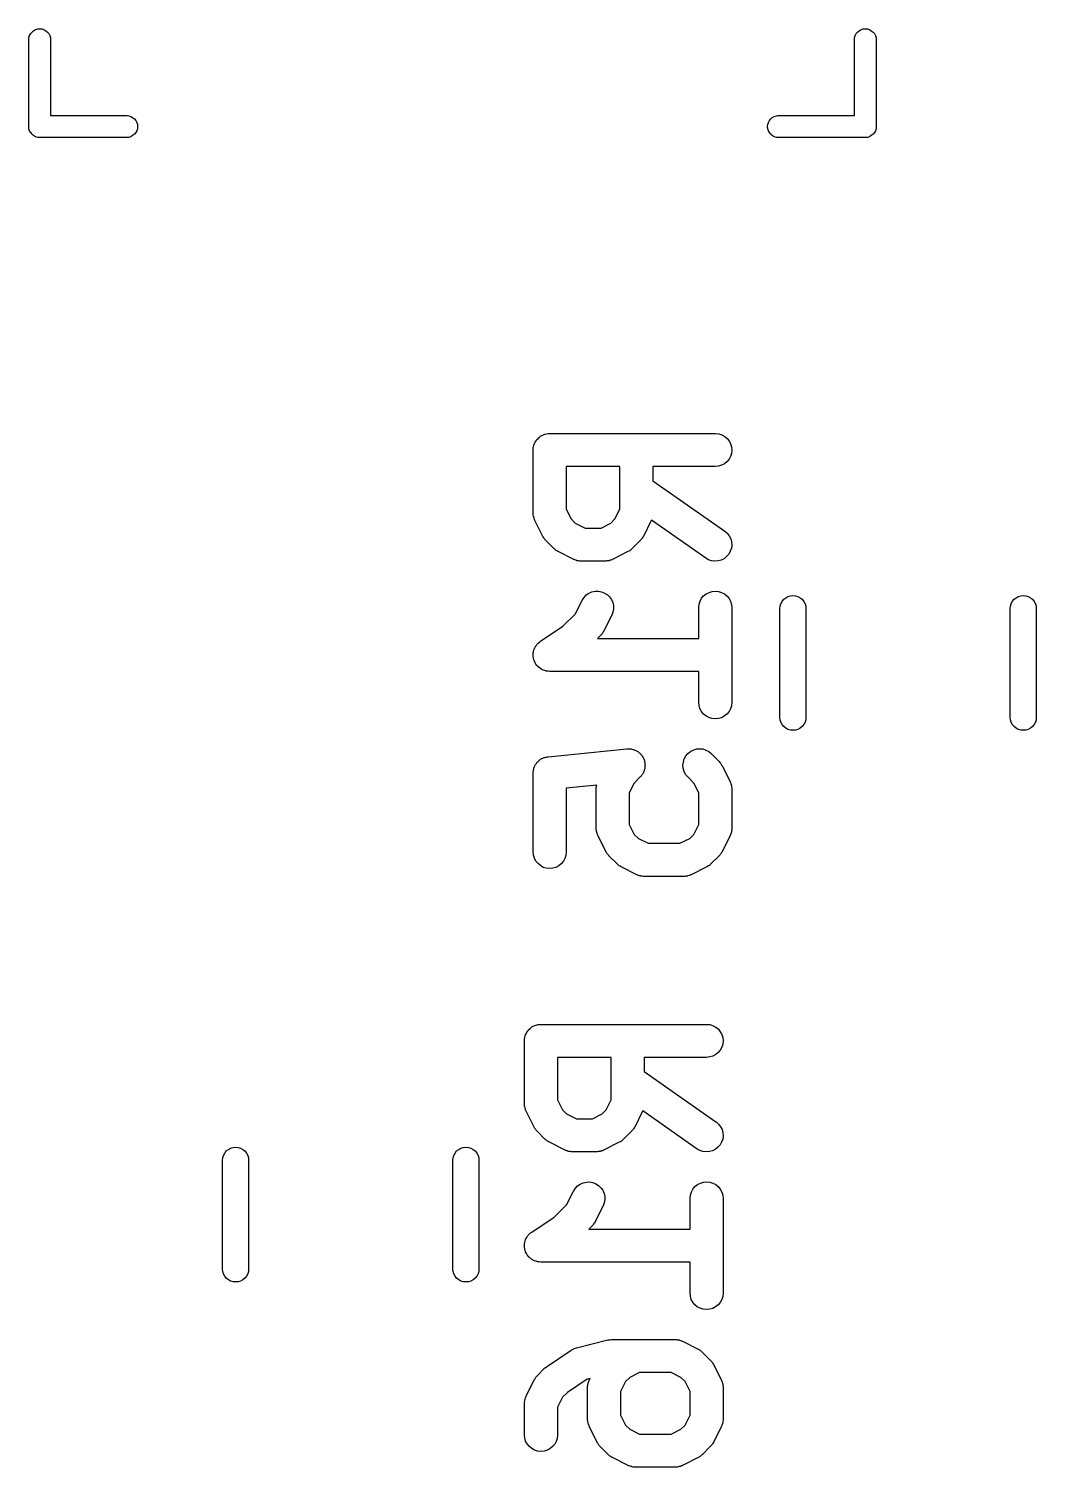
# Model space of a CAD drawing. Extents: x 99.2 to 141.2, y -118.7 to -76.
# Drawn here: x 136.6 to 141.24, y -112.5 to -105.88 of the extents above; entities that cross this region are included whole.
import ezdxf

# ---------------------------------------------------------------- set-up
doc = ezdxf.new("R2010")
doc.units = 0
doc.layers.add('BLACK', color=7, linetype='CONTINUOUS')

msp = doc.modelspace()

# ---------------------------------------------------------------- linework, layer by layer
at = {"layer": 'BLACK', "linetype": 'CONTINUOUS'}
for p, q in [((136.604, -105.906), (136.609, -105.897)), ((136.609, -105.897), (136.615, -105.89)), ((136.615, -105.89), (136.622, -105.884)), ((136.622, -105.884), (136.631, -105.879)), ((136.631, -105.879), (136.641, -105.876)), ((136.641, -105.876), (136.65, -105.875)), ((136.65, -105.875), (136.66, -105.876)), ((136.66, -105.876), (136.67, -105.879)), ((136.67, -105.879), (136.678, -105.884)), ((136.678, -105.884), (136.686, -105.89)), ((136.686, -105.89), (136.692, -105.897)), ((136.692, -105.897), (136.697, -105.906)), ((140.404, -105.906), (140.409, -105.897)), ((140.409, -105.897), (140.415, -105.89)), ((140.415, -105.89), (140.422, -105.884)), ((140.422, -105.884), (140.431, -105.879)), ((140.431, -105.879), (140.441, -105.876)), ((140.441, -105.876), (140.45, -105.875)), ((140.45, -105.875), (140.46, -105.876)), ((140.46, -105.876), (140.47, -105.879)), ((140.47, -105.879), (140.478, -105.884)), ((140.478, -105.884), (140.486, -105.89)), ((140.486, -105.89), (140.492, -105.897)), ((140.492, -105.897), (140.497, -105.906)), ((136.6, -105.923), (136.601, -105.916)), ((136.6, -106.323), (136.6, -105.923)), ((136.601, -105.916), (136.604, -105.906)), ((136.697, -105.906), (136.7, -105.916)), ((136.7, -105.916), (136.7, -105.923)), ((136.7, -105.923), (136.7, -106.275)), ((140.4, -105.923), (140.401, -105.916)), ((140.4, -106.275), (140.4, -105.923)), ((140.401, -105.916), (140.404, -105.906)), ((140.497, -105.906), (140.5, -105.916)), ((140.5, -105.916), (140.5, -105.923)), ((140.5, -105.923), (140.5, -106.323)), ((136.7, -106.275), (137.053, -106.275)), ((137.053, -106.275), (137.06, -106.276)), ((137.06, -106.276), (137.07, -106.279)), ((137.07, -106.279), (137.078, -106.284)), ((137.078, -106.284), (137.086, -106.29)), ((137.086, -106.29), (137.092, -106.297)), ((137.092, -106.297), (137.097, -106.306)), ((140.004, -106.306), (140.009, -106.297)), ((140.009, -106.297), (140.015, -106.29)), ((140.015, -106.29), (140.022, -106.284)), ((140.022, -106.284), (140.031, -106.279)), ((140.031, -106.279), (140.041, -106.276)), ((140.041, -106.276), (140.048, -106.275)), ((140.048, -106.275), (140.4, -106.275)), ((136.6, -106.325), (136.6, -106.323)), ((136.601, -106.335), (136.6, -106.325)), ((136.604, -106.345), (136.601, -106.335)), ((136.609, -106.353), (136.604, -106.345)), ((136.615, -106.361), (136.609, -106.353)), ((136.622, -106.367), (136.615, -106.361)), ((137.086, -106.361), (137.078, -106.367)), ((137.092, -106.353), (137.086, -106.361)), ((137.097, -106.345), (137.092, -106.353)), ((137.097, -106.306), (137.1, -106.316)), ((137.1, -106.335), (137.097, -106.345)), ((137.1, -106.316), (137.101, -106.325)), ((137.101, -106.325), (137.1, -106.335)), ((140, -106.325), (140.001, -106.316)), ((140.001, -106.335), (140, -106.325)), ((140.001, -106.316), (140.004, -106.306)), ((140.004, -106.345), (140.001, -106.335)), ((140.009, -106.353), (140.004, -106.345)), ((140.015, -106.361), (140.009, -106.353)), ((140.022, -106.367), (140.015, -106.361)), ((140.486, -106.361), (140.478, -106.367)), ((140.492, -106.353), (140.486, -106.361)), ((140.497, -106.345), (140.492, -106.353)), ((140.5, -106.335), (140.497, -106.345)), ((140.5, -106.323), (140.501, -106.325)), ((140.501, -106.325), (140.5, -106.335)), ((136.631, -106.372), (136.622, -106.367)), ((136.641, -106.375), (136.631, -106.372)), ((136.648, -106.375), (136.641, -106.375)), ((136.65, -106.376), (136.648, -106.375)), ((136.653, -106.375), (136.65, -106.376)), ((137.053, -106.375), (136.653, -106.375)), ((137.06, -106.375), (137.053, -106.375)), ((137.07, -106.372), (137.06, -106.375)), ((137.078, -106.367), (137.07, -106.372)), ((140.031, -106.372), (140.022, -106.367)), ((140.041, -106.375), (140.031, -106.372)), ((140.048, -106.375), (140.041, -106.375)), ((140.448, -106.375), (140.048, -106.375)), ((140.45, -106.376), (140.448, -106.375)), ((140.453, -106.375), (140.45, -106.376)), ((140.46, -106.375), (140.453, -106.375)), ((140.47, -106.372), (140.46, -106.375)), ((140.478, -106.367), (140.47, -106.372)), ((138.944, -107.76), (138.95, -107.756)), ((138.95, -107.756), (138.956, -107.751)), ((138.956, -107.751), (138.962, -107.748)), ((138.956, -107.751), (138.956, -107.751)), ((138.956, -107.751), (138.956, -107.751)), ((138.962, -107.748), (138.969, -107.744)), ((138.969, -107.744), (138.976, -107.742)), ((138.969, -107.744), (138.969, -107.744)), ((138.969, -107.744), (138.969, -107.744)), ((138.976, -107.742), (138.983, -107.74)), ((138.983, -107.74), (138.991, -107.739)), ((138.983, -107.74), (138.983, -107.74)), ((138.983, -107.74), (138.983, -107.74)), ((138.991, -107.739), (138.998, -107.739)), ((138.998, -107.739), (139.76, -107.739)), ((139.76, -107.739), (139.761, -107.739)), ((139.761, -107.739), (139.776, -107.74)), ((139.776, -107.74), (139.79, -107.745)), ((139.79, -107.745), (139.803, -107.752)), ((139.803, -107.752), (139.814, -107.761)), ((138.922, -107.806), (138.923, -107.799)), ((138.922, -107.814), (138.922, -107.806)), ((138.922, -107.815), (138.922, -107.814)), ((138.922, -107.814), (138.922, -107.814)), ((138.922, -107.814), (138.922, -107.814)), ((138.922, -107.814), (138.922, -107.814)), ((138.922, -108.105), (138.922, -107.815)), ((138.923, -107.799), (138.925, -107.792)), ((138.923, -107.799), (138.923, -107.799)), ((138.923, -107.799), (138.923, -107.799)), ((138.925, -107.792), (138.927, -107.785)), ((138.927, -107.785), (138.928, -107.785)), ((138.928, -107.785), (138.931, -107.778)), ((138.928, -107.785), (138.928, -107.785)), ((138.931, -107.778), (138.935, -107.772)), ((138.935, -107.772), (138.939, -107.766)), ((138.935, -107.772), (138.935, -107.772)), ((138.935, -107.772), (138.935, -107.772)), ((138.939, -107.766), (138.944, -107.761)), ((138.944, -107.761), (138.944, -107.76)), ((138.944, -107.76), (138.944, -107.76)), ((139.814, -107.761), (139.823, -107.773)), ((139.823, -107.773), (139.83, -107.786)), ((139.83, -107.786), (139.835, -107.8)), ((139.836, -107.815), (139.834, -107.83)), ((139.835, -107.8), (139.836, -107.815)), ((139.789, -107.885), (139.775, -107.889)), ((139.802, -107.878), (139.789, -107.885)), ((139.813, -107.869), (139.802, -107.878)), ((139.823, -107.857), (139.813, -107.869)), ((139.83, -107.844), (139.823, -107.857)), ((139.834, -107.83), (139.83, -107.844)), ((139.074, -107.891), (139.074, -108.087)), ((139.321, -107.891), (139.074, -107.891)), ((139.321, -108.087), (139.321, -107.891)), ((139.76, -107.891), (139.473, -107.891)), ((139.473, -107.891), (139.473, -107.956)), ((139.775, -107.889), (139.76, -107.891)), ((139.473, -107.956), (139.803, -108.188)), ((139.074, -108.087), (139.097, -108.132)), ((139.298, -108.132), (139.321, -108.087)), ((138.922, -108.107), (138.922, -108.105)), ((138.922, -108.109), (138.922, -108.107)), ((138.922, -108.115), (138.922, -108.109)), ((138.923, -108.12), (138.922, -108.115)), ((138.924, -108.122), (138.923, -108.12)), ((138.924, -108.124), (138.924, -108.122)), ((138.926, -108.129), (138.924, -108.124)), ((138.927, -108.134), (138.926, -108.129)), ((138.928, -108.136), (138.927, -108.134)), ((138.929, -108.138), (138.928, -108.136)), ((138.93, -108.139), (138.929, -108.138)), ((138.966, -108.212), (138.93, -108.139)), ((139.097, -108.132), (139.115, -108.151)), ((139.115, -108.151), (139.161, -108.174)), ((139.234, -108.174), (139.279, -108.151)), ((139.279, -108.151), (139.298, -108.132)), ((139.465, -108.139), (139.429, -108.212)), ((139.466, -108.137), (139.465, -108.139)), ((139.716, -108.313), (139.466, -108.137)), ((138.968, -108.215), (138.966, -108.212)), ((138.97, -108.219), (138.968, -108.215)), ((138.972, -108.222), (138.97, -108.219)), ((139.161, -108.174), (139.234, -108.174)), ((139.426, -108.216), (139.424, -108.22)), ((139.428, -108.213), (139.426, -108.216)), ((139.429, -108.212), (139.428, -108.213)), ((139.803, -108.188), (139.804, -108.188)), ((139.804, -108.188), (139.815, -108.198)), ((139.815, -108.198), (139.824, -108.21)), ((139.824, -108.21), (139.831, -108.223)), ((138.974, -108.224), (138.972, -108.222)), ((138.977, -108.227), (138.974, -108.224)), ((138.979, -108.231), (138.977, -108.227)), ((138.98, -108.231), (138.979, -108.231)), ((139.016, -108.268), (138.98, -108.231)), ((139.02, -108.27), (139.016, -108.268)), ((139.023, -108.273), (139.02, -108.27)), ((139.025, -108.275), (139.023, -108.273)), ((139.028, -108.277), (139.025, -108.275)), ((139.032, -108.279), (139.028, -108.277)), ((139.035, -108.282), (139.032, -108.279)), ((139.036, -108.282), (139.035, -108.282)), ((139.109, -108.318), (139.036, -108.282)), ((139.358, -108.282), (139.286, -108.318)), ((139.362, -108.28), (139.358, -108.282)), ((139.366, -108.278), (139.362, -108.28)), ((139.368, -108.276), (139.366, -108.278)), ((139.371, -108.274), (139.368, -108.276)), ((139.374, -108.271), (139.371, -108.274)), ((139.377, -108.268), (139.374, -108.271)), ((139.378, -108.268), (139.377, -108.268)), ((139.414, -108.231), (139.378, -108.268)), ((139.417, -108.228), (139.414, -108.231)), ((139.42, -108.225), (139.417, -108.228)), ((139.422, -108.222), (139.42, -108.225)), ((139.424, -108.22), (139.422, -108.222)), ((139.829, -108.281), (139.822, -108.294)), ((139.834, -108.267), (139.829, -108.281)), ((139.831, -108.223), (139.835, -108.238)), ((139.836, -108.253), (139.834, -108.267)), ((139.835, -108.238), (139.836, -108.253)), ((139.111, -108.319), (139.109, -108.318)), ((139.113, -108.32), (139.111, -108.319)), ((139.118, -108.322), (139.113, -108.32)), ((139.123, -108.324), (139.118, -108.322)), ((139.125, -108.324), (139.123, -108.324)), ((139.127, -108.325), (139.125, -108.324)), ((139.132, -108.325), (139.127, -108.325)), ((139.137, -108.326), (139.132, -108.325)), ((139.14, -108.326), (139.137, -108.326)), ((139.142, -108.326), (139.14, -108.326)), ((139.143, -108.326), (139.142, -108.326)), ((139.252, -108.326), (139.143, -108.326)), ((139.254, -108.326), (139.252, -108.326)), ((139.256, -108.326), (139.254, -108.326)), ((139.261, -108.325), (139.256, -108.326)), ((139.267, -108.325), (139.261, -108.325)), ((139.269, -108.324), (139.267, -108.325)), ((139.271, -108.324), (139.269, -108.324)), ((139.276, -108.322), (139.271, -108.324)), ((139.281, -108.321), (139.276, -108.322)), ((139.283, -108.32), (139.281, -108.321)), ((139.285, -108.319), (139.283, -108.32)), ((139.286, -108.318), (139.285, -108.319)), ((139.729, -108.32), (139.716, -108.313)), ((139.743, -108.325), (139.729, -108.32)), ((139.758, -108.326), (139.743, -108.325)), ((139.773, -108.325), (139.758, -108.326)), ((139.787, -108.321), (139.773, -108.325)), ((139.8, -108.315), (139.787, -108.321)), ((139.812, -108.305), (139.8, -108.315)), ((139.822, -108.294), (139.812, -108.305)), ((139.156, -108.493), (139.166, -108.482)), ((139.166, -108.482), (139.178, -108.474)), ((139.178, -108.474), (139.192, -108.468)), ((139.192, -108.468), (139.207, -108.465)), ((139.207, -108.465), (139.221, -108.464)), ((139.221, -108.464), (139.236, -108.467)), ((139.236, -108.467), (139.25, -108.473)), ((139.25, -108.473), (139.263, -108.481)), ((139.263, -108.481), (139.273, -108.491)), ((139.706, -108.486), (139.718, -108.477)), ((139.718, -108.477), (139.731, -108.47)), ((139.731, -108.47), (139.745, -108.466)), ((139.745, -108.466), (139.76, -108.464)), ((139.76, -108.464), (139.775, -108.466)), ((139.775, -108.466), (139.789, -108.47)), ((139.789, -108.47), (139.802, -108.477)), ((139.802, -108.477), (139.814, -108.487)), ((139.117, -108.568), (139.147, -108.506)), ((139.147, -108.506), (139.148, -108.505)), ((139.148, -108.505), (139.156, -108.493)), ((139.273, -108.491), (139.282, -108.503)), ((139.282, -108.503), (139.288, -108.517)), ((139.288, -108.517), (139.291, -108.531)), ((139.291, -108.546), (139.289, -108.561)), ((139.291, -108.531), (139.291, -108.546)), ((139.684, -108.539), (139.685, -108.525)), ((139.684, -108.54), (139.684, -108.539)), ((139.684, -108.682), (139.684, -108.54)), ((139.685, -108.525), (139.69, -108.51)), ((139.69, -108.51), (139.697, -108.497)), ((139.697, -108.497), (139.706, -108.486)), ((139.814, -108.487), (139.823, -108.498)), ((139.823, -108.498), (139.83, -108.511)), ((139.83, -108.511), (139.834, -108.526)), ((139.834, -108.526), (139.836, -108.54)), ((139.836, -108.54), (139.836, -108.976)), ((140.057, -108.542), (140.058, -108.533)), ((140.057, -109.048), (140.057, -108.542)), ((140.058, -108.533), (140.062, -108.522)), ((140.062, -108.522), (140.067, -108.512)), ((140.067, -108.512), (140.075, -108.502)), ((140.075, -108.502), (140.084, -108.495)), ((140.084, -108.495), (140.094, -108.489)), ((140.094, -108.489), (140.106, -108.486)), ((140.106, -108.486), (140.117, -108.485)), ((140.117, -108.485), (140.129, -108.486)), ((140.129, -108.486), (140.14, -108.489)), ((140.14, -108.489), (140.151, -108.495)), ((140.151, -108.495), (140.16, -108.502)), ((140.16, -108.502), (140.168, -108.512)), ((140.168, -108.512), (140.173, -108.522)), ((140.173, -108.522), (140.177, -108.533)), ((140.177, -108.533), (140.177, -108.542)), ((140.177, -108.542), (140.177, -109.048)), ((141.117, -108.542), (141.118, -108.533)), ((141.117, -109.048), (141.117, -108.542)), ((141.118, -108.533), (141.122, -108.522)), ((141.122, -108.522), (141.127, -108.512)), ((141.127, -108.512), (141.135, -108.502)), ((141.135, -108.502), (141.144, -108.495)), ((141.144, -108.495), (141.154, -108.489)), ((141.154, -108.489), (141.166, -108.486)), ((141.166, -108.486), (141.177, -108.485)), ((141.177, -108.485), (141.189, -108.486)), ((141.189, -108.486), (141.2, -108.489)), ((141.2, -108.489), (141.211, -108.495)), ((141.211, -108.495), (141.22, -108.502)), ((141.22, -108.502), (141.228, -108.512)), ((141.228, -108.512), (141.233, -108.522)), ((141.233, -108.522), (141.237, -108.533)), ((141.237, -108.533), (141.237, -108.542)), ((141.237, -108.542), (141.237, -109.048)), ((139.058, -108.626), (139.117, -108.568)), ((139.284, -108.575), (139.247, -108.647)), ((139.289, -108.561), (139.284, -108.575)), ((138.955, -108.695), (139.058, -108.626)), ((139.233, -108.667), (139.218, -108.682)), ((139.218, -108.682), (139.684, -108.682)), ((139.236, -108.664), (139.233, -108.667)), ((139.239, -108.661), (139.236, -108.664)), ((139.24, -108.658), (139.239, -108.661)), ((139.242, -108.655), (139.24, -108.658)), ((139.244, -108.652), (139.242, -108.655)), ((139.247, -108.648), (139.244, -108.652)), ((139.247, -108.647), (139.247, -108.648)), ((138.922, -108.749), (138.923, -108.743)), ((138.922, -108.758), (138.922, -108.749)), ((138.923, -108.743), (138.925, -108.735)), ((138.923, -108.743), (138.923, -108.743)), ((138.923, -108.743), (138.923, -108.743)), ((138.925, -108.735), (138.927, -108.729)), ((138.927, -108.729), (138.931, -108.722)), ((138.927, -108.729), (138.927, -108.729)), ((138.927, -108.729), (138.927, -108.729)), ((138.931, -108.722), (138.934, -108.716)), ((138.934, -108.716), (138.935, -108.716)), ((138.935, -108.716), (138.939, -108.71)), ((138.935, -108.716), (138.935, -108.716)), ((138.939, -108.71), (138.944, -108.704)), ((138.944, -108.704), (138.95, -108.699)), ((138.944, -108.704), (138.944, -108.704)), ((138.944, -108.704), (138.944, -108.704)), ((138.95, -108.699), (138.955, -108.695)), ((138.922, -108.765), (138.922, -108.758)), ((138.922, -108.758), (138.922, -108.758)), ((138.922, -108.758), (138.922, -108.758)), ((138.923, -108.772), (138.922, -108.765)), ((138.923, -108.773), (138.923, -108.772)), ((138.923, -108.772), (138.923, -108.772)), ((138.925, -108.78), (138.923, -108.773)), ((138.927, -108.787), (138.925, -108.78)), ((138.931, -108.794), (138.927, -108.787)), ((138.927, -108.787), (138.927, -108.787)), ((138.927, -108.787), (138.927, -108.787)), ((138.934, -108.8), (138.931, -108.794)), ((138.939, -108.806), (138.934, -108.8)), ((138.934, -108.8), (138.934, -108.8)), ((138.934, -108.8), (138.934, -108.8)), ((138.943, -108.811), (138.939, -108.806)), ((138.943, -108.812), (138.943, -108.811)), ((138.943, -108.811), (138.943, -108.811)), ((138.949, -108.816), (138.943, -108.812)), ((138.955, -108.821), (138.949, -108.816)), ((138.961, -108.825), (138.955, -108.821)), ((138.955, -108.821), (138.955, -108.821)), ((138.955, -108.821), (138.955, -108.821)), ((138.968, -108.828), (138.961, -108.825)), ((138.975, -108.83), (138.968, -108.828)), ((138.968, -108.828), (138.968, -108.828)), ((138.968, -108.828), (138.968, -108.828)), ((138.982, -108.833), (138.975, -108.83)), ((138.989, -108.833), (138.982, -108.833)), ((138.982, -108.833), (138.982, -108.833)), ((138.982, -108.833), (138.982, -108.833)), ((138.997, -108.834), (138.989, -108.833)), ((138.998, -108.834), (138.997, -108.834)), ((138.997, -108.834), (138.997, -108.834)), ((138.997, -108.834), (138.997, -108.834)), ((139.684, -108.834), (138.998, -108.834)), ((139.684, -108.976), (139.684, -108.834)), ((139.685, -108.991), (139.684, -108.976)), ((139.689, -109.005), (139.685, -108.991)), ((139.696, -109.018), (139.689, -109.005)), ((139.83, -109.006), (139.823, -109.019)), ((139.834, -108.992), (139.83, -109.006)), ((139.836, -108.977), (139.834, -108.992)), ((139.836, -108.976), (139.836, -108.977)), ((139.706, -109.03), (139.696, -109.018)), ((139.717, -109.039), (139.706, -109.03)), ((139.73, -109.046), (139.717, -109.039)), ((139.744, -109.051), (139.73, -109.046)), ((139.759, -109.052), (139.744, -109.051)), ((139.774, -109.051), (139.759, -109.052)), ((139.788, -109.047), (139.774, -109.051)), ((139.801, -109.04), (139.788, -109.047)), ((139.813, -109.03), (139.801, -109.04)), ((139.823, -109.019), (139.813, -109.03)), ((140.058, -109.057), (140.057, -109.048)), ((140.062, -109.068), (140.058, -109.057)), ((140.067, -109.078), (140.062, -109.068)), ((140.075, -109.088), (140.067, -109.078)), ((140.168, -109.078), (140.16, -109.088)), ((140.173, -109.068), (140.168, -109.078)), ((140.177, -109.057), (140.173, -109.068)), ((140.177, -109.048), (140.177, -109.057)), ((141.118, -109.057), (141.117, -109.048)), ((141.122, -109.068), (141.118, -109.057)), ((141.127, -109.078), (141.122, -109.068)), ((141.135, -109.088), (141.127, -109.078)), ((141.228, -109.078), (141.22, -109.088)), ((141.233, -109.068), (141.228, -109.078)), ((141.237, -109.057), (141.233, -109.068)), ((141.237, -109.048), (141.237, -109.057)), ((140.084, -109.095), (140.075, -109.088)), ((140.094, -109.101), (140.084, -109.095)), ((140.106, -109.104), (140.094, -109.101)), ((140.117, -109.105), (140.106, -109.104)), ((140.129, -109.104), (140.117, -109.105)), ((140.14, -109.101), (140.129, -109.104)), ((140.151, -109.095), (140.14, -109.101)), ((140.16, -109.088), (140.151, -109.095)), ((141.144, -109.095), (141.135, -109.088)), ((141.154, -109.101), (141.144, -109.095)), ((141.166, -109.104), (141.154, -109.101)), ((141.177, -109.105), (141.166, -109.104)), ((141.189, -109.104), (141.177, -109.105)), ((141.2, -109.101), (141.189, -109.104)), ((141.211, -109.095), (141.2, -109.101)), ((141.22, -109.088), (141.211, -109.095)), ((138.99, -109.227), (139.353, -109.19)), ((139.353, -109.19), (139.354, -109.19)), ((139.354, -109.19), (139.358, -109.19)), ((139.358, -109.19), (139.361, -109.19)), ((139.361, -109.19), (139.365, -109.19)), ((139.365, -109.19), (139.369, -109.19)), ((139.369, -109.19), (139.373, -109.191)), ((139.373, -109.191), (139.376, -109.192)), ((139.376, -109.192), (139.38, -109.193)), ((139.38, -109.193), (139.383, -109.193)), ((139.383, -109.193), (139.387, -109.195)), ((139.387, -109.195), (139.39, -109.196)), ((139.39, -109.196), (139.394, -109.198)), ((139.394, -109.198), (139.397, -109.199)), ((139.397, -109.199), (139.4, -109.201)), ((139.4, -109.201), (139.403, -109.203)), ((139.403, -109.203), (139.406, -109.206)), ((139.406, -109.206), (139.409, -109.208)), ((139.409, -109.208), (139.412, -109.21)), ((139.412, -109.21), (139.415, -109.213)), ((139.415, -109.213), (139.417, -109.216)), ((139.624, -109.223), (139.634, -109.212)), ((139.634, -109.212), (139.645, -109.203)), ((139.645, -109.203), (139.658, -109.196)), ((139.658, -109.196), (139.673, -109.191)), ((139.673, -109.191), (139.687, -109.19)), ((139.687, -109.19), (139.702, -109.191)), ((139.702, -109.191), (139.716, -109.196)), ((139.716, -109.196), (139.73, -109.203)), ((139.73, -109.203), (139.741, -109.212)), ((139.741, -109.212), (139.777, -109.249)), ((138.925, -109.28), (138.926, -109.276)), ((138.926, -109.276), (138.928, -109.272)), ((138.928, -109.272), (138.929, -109.269)), ((138.929, -109.269), (138.931, -109.266)), ((138.931, -109.266), (138.933, -109.263)), ((138.933, -109.263), (138.935, -109.259)), ((138.935, -109.259), (138.937, -109.257)), ((138.937, -109.257), (138.939, -109.254)), ((138.939, -109.254), (138.942, -109.251)), ((138.942, -109.251), (138.944, -109.248)), ((138.944, -109.248), (138.947, -109.246)), ((138.947, -109.246), (138.949, -109.243)), ((138.949, -109.243), (138.953, -109.241)), ((138.953, -109.241), (138.956, -109.239)), ((138.956, -109.239), (138.959, -109.237)), ((138.959, -109.237), (138.962, -109.235)), ((138.962, -109.235), (138.966, -109.234)), ((138.966, -109.234), (138.969, -109.232)), ((138.969, -109.232), (138.972, -109.231)), ((138.972, -109.231), (138.976, -109.23)), ((138.976, -109.23), (138.98, -109.229)), ((138.98, -109.229), (138.983, -109.228)), ((138.983, -109.228), (138.987, -109.227)), ((138.987, -109.227), (138.99, -109.227)), ((139.417, -109.216), (139.42, -109.218)), ((139.42, -109.218), (139.422, -109.221)), ((139.422, -109.221), (139.424, -109.224)), ((139.424, -109.224), (139.426, -109.228)), ((139.426, -109.228), (139.428, -109.231)), ((139.428, -109.231), (139.429, -109.234)), ((139.429, -109.234), (139.431, -109.237)), ((139.431, -109.237), (139.432, -109.241)), ((139.432, -109.241), (139.434, -109.244)), ((139.434, -109.244), (139.434, -109.248)), ((139.434, -109.248), (139.435, -109.252)), ((139.435, -109.252), (139.436, -109.255)), ((139.436, -109.278), (139.435, -109.281)), ((139.436, -109.255), (139.436, -109.259)), ((139.436, -109.259), (139.436, -109.263)), ((139.436, -109.263), (139.437, -109.266)), ((139.437, -109.266), (139.436, -109.27)), ((139.436, -109.27), (139.436, -109.274)), ((139.436, -109.274), (139.436, -109.278)), ((139.611, -109.265), (139.613, -109.251)), ((139.612, -109.28), (139.611, -109.265)), ((139.613, -109.251), (139.617, -109.236)), ((139.617, -109.236), (139.624, -109.223)), ((139.777, -109.249), (139.778, -109.249)), ((139.778, -109.249), (139.781, -109.253)), ((139.781, -109.253), (139.784, -109.256)), ((139.784, -109.256), (139.785, -109.258)), ((139.785, -109.258), (139.787, -109.261)), ((139.787, -109.261), (139.789, -109.265)), ((139.789, -109.265), (139.792, -109.268)), ((139.792, -109.268), (139.828, -109.341)), ((138.922, -109.295), (138.923, -109.291)), ((138.922, -109.298), (138.922, -109.295)), ((138.922, -109.301), (138.922, -109.298)), ((138.922, -109.302), (138.922, -109.301)), ((138.922, -109.665), (138.922, -109.302)), ((138.923, -109.287), (138.924, -109.283)), ((138.923, -109.291), (138.923, -109.287)), ((138.924, -109.283), (138.925, -109.28)), ((139.414, -109.32), (139.387, -109.348)), ((139.417, -109.317), (139.414, -109.32)), ((139.419, -109.315), (139.417, -109.317)), ((139.421, -109.311), (139.419, -109.315)), ((139.424, -109.309), (139.421, -109.311)), ((139.426, -109.305), (139.424, -109.309)), ((139.428, -109.302), (139.426, -109.305)), ((139.429, -109.299), (139.428, -109.302)), ((139.431, -109.295), (139.429, -109.299)), ((139.432, -109.292), (139.431, -109.295)), ((139.433, -109.289), (139.432, -109.292)), ((139.434, -109.285), (139.433, -109.289)), ((139.435, -109.281), (139.434, -109.285)), ((139.616, -109.294), (139.612, -109.28)), ((139.623, -109.308), (139.616, -109.294)), ((139.633, -109.319), (139.623, -109.308)), ((139.633, -109.32), (139.633, -109.319)), ((139.661, -109.348), (139.633, -109.32)), ((139.828, -109.341), (139.828, -109.342)), ((139.828, -109.342), (139.829, -109.344)), ((139.829, -109.344), (139.83, -109.346)), ((139.214, -109.357), (139.074, -109.371)), ((139.074, -109.371), (139.074, -109.665)), ((139.212, -109.369), (139.213, -109.364)), ((139.212, -109.372), (139.212, -109.369)), ((139.212, -109.374), (139.212, -109.372)), ((139.212, -109.375), (139.212, -109.374)), ((139.212, -109.556), (139.212, -109.375)), ((139.213, -109.359), (139.214, -109.357)), ((139.213, -109.364), (139.213, -109.359)), ((139.387, -109.348), (139.364, -109.393)), ((139.364, -109.393), (139.364, -109.538)), ((139.684, -109.393), (139.661, -109.348)), ((139.684, -109.538), (139.684, -109.393)), ((139.83, -109.346), (139.832, -109.351)), ((139.832, -109.351), (139.833, -109.356)), ((139.833, -109.356), (139.834, -109.358)), ((139.834, -109.358), (139.834, -109.36)), ((139.834, -109.36), (139.835, -109.365)), ((139.835, -109.365), (139.836, -109.371)), ((139.836, -109.371), (139.836, -109.373)), ((139.836, -109.373), (139.836, -109.375)), ((139.836, -109.375), (139.836, -109.556)), ((139.364, -109.538), (139.387, -109.584)), ((139.661, -109.584), (139.684, -109.538)), ((139.212, -109.559), (139.212, -109.556)), ((139.212, -109.561), (139.212, -109.559)), ((139.213, -109.566), (139.212, -109.561)), ((139.213, -109.571), (139.213, -109.566)), ((139.214, -109.573), (139.213, -109.571)), ((139.214, -109.576), (139.214, -109.573)), ((139.216, -109.58), (139.214, -109.576)), ((139.218, -109.585), (139.216, -109.58)), ((139.219, -109.587), (139.218, -109.585)), ((139.219, -109.59), (139.219, -109.587)), ((139.22, -109.591), (139.219, -109.59)), ((139.256, -109.663), (139.22, -109.591)), ((139.387, -109.584), (139.406, -109.603)), ((139.406, -109.603), (139.451, -109.625)), ((139.597, -109.625), (139.642, -109.603)), ((139.642, -109.603), (139.661, -109.584)), ((139.828, -109.591), (139.792, -109.663)), ((139.829, -109.588), (139.828, -109.591)), ((139.83, -109.586), (139.829, -109.588)), ((139.831, -109.581), (139.83, -109.586)), ((139.833, -109.577), (139.831, -109.581)), ((139.834, -109.574), (139.833, -109.577)), ((139.835, -109.567), (139.834, -109.572)), ((139.834, -109.572), (139.834, -109.574)), ((139.836, -109.562), (139.835, -109.567)), ((139.836, -109.556), (139.836, -109.557)), ((139.836, -109.557), (139.836, -109.56)), ((139.836, -109.56), (139.836, -109.562)), ((138.923, -109.68), (138.922, -109.665)), ((139.074, -109.666), (139.072, -109.681)), ((139.074, -109.665), (139.074, -109.666)), ((139.258, -109.667), (139.256, -109.663)), ((139.26, -109.671), (139.258, -109.667)), ((139.262, -109.673), (139.26, -109.671)), ((139.264, -109.676), (139.262, -109.673)), ((139.267, -109.679), (139.264, -109.676)), ((139.451, -109.625), (139.597, -109.625)), ((139.785, -109.674), (139.783, -109.677)), ((139.787, -109.671), (139.785, -109.674)), ((139.789, -109.668), (139.787, -109.671)), ((139.791, -109.664), (139.789, -109.668)), ((139.792, -109.663), (139.791, -109.664)), ((138.927, -109.694), (138.923, -109.68)), ((138.934, -109.707), (138.927, -109.694)), ((138.944, -109.719), (138.934, -109.707)), ((138.955, -109.728), (138.944, -109.719)), ((138.968, -109.736), (138.955, -109.728)), ((138.982, -109.74), (138.968, -109.736)), ((138.997, -109.741), (138.982, -109.74)), ((139.012, -109.74), (138.997, -109.741)), ((139.026, -109.736), (139.012, -109.74)), ((139.039, -109.729), (139.026, -109.736)), ((139.051, -109.72), (139.039, -109.729)), ((139.061, -109.708), (139.051, -109.72)), ((139.068, -109.695), (139.061, -109.708)), ((139.072, -109.681), (139.068, -109.695)), ((139.27, -109.682), (139.267, -109.679)), ((139.27, -109.683), (139.27, -109.682)), ((139.307, -109.719), (139.27, -109.683)), ((139.31, -109.722), (139.307, -109.719)), ((139.313, -109.725), (139.31, -109.722)), ((139.316, -109.727), (139.313, -109.725)), ((139.318, -109.729), (139.316, -109.727)), ((139.322, -109.731), (139.318, -109.729)), ((139.326, -109.733), (139.322, -109.731)), ((139.399, -109.77), (139.326, -109.733)), ((139.326, -109.733), (139.326, -109.733)), ((139.721, -109.733), (139.649, -109.77)), ((139.725, -109.731), (139.721, -109.733)), ((139.729, -109.729), (139.725, -109.731)), ((139.731, -109.727), (139.729, -109.729)), ((139.734, -109.726), (139.731, -109.727)), ((139.737, -109.723), (139.734, -109.726)), ((139.74, -109.72), (139.737, -109.723)), ((139.741, -109.719), (139.74, -109.72)), ((139.777, -109.683), (139.741, -109.719)), ((139.78, -109.68), (139.777, -109.683)), ((139.783, -109.677), (139.78, -109.68)), ((139.401, -109.771), (139.399, -109.77)), ((139.403, -109.772), (139.401, -109.771)), ((139.408, -109.773), (139.403, -109.772)), ((139.413, -109.775), (139.408, -109.773)), ((139.415, -109.775), (139.413, -109.775)), ((139.417, -109.776), (139.415, -109.775)), ((139.422, -109.777), (139.417, -109.776)), ((139.428, -109.778), (139.422, -109.777)), ((139.43, -109.778), (139.428, -109.778)), ((139.432, -109.778), (139.43, -109.778)), ((139.433, -109.778), (139.432, -109.778)), ((139.615, -109.778), (139.433, -109.778)), ((139.617, -109.778), (139.615, -109.778)), ((139.619, -109.778), (139.617, -109.778)), ((139.624, -109.777), (139.619, -109.778)), ((139.629, -109.776), (139.624, -109.777)), ((139.632, -109.776), (139.629, -109.776)), ((139.634, -109.775), (139.632, -109.776)), ((139.639, -109.774), (139.634, -109.775)), ((139.644, -109.772), (139.639, -109.774)), ((139.646, -109.771), (139.644, -109.772)), ((139.648, -109.77), (139.646, -109.771)), ((139.649, -109.77), (139.648, -109.77)), ((138.91, -110.476), (138.916, -110.471)), ((138.916, -110.471), (138.922, -110.468)), ((138.916, -110.471), (138.916, -110.471)), ((138.916, -110.471), (138.916, -110.471)), ((138.922, -110.468), (138.929, -110.464)), ((138.929, -110.464), (138.936, -110.462)), ((138.929, -110.464), (138.929, -110.464)), ((138.929, -110.464), (138.929, -110.464)), ((138.936, -110.462), (138.943, -110.46)), ((138.943, -110.46), (138.951, -110.459)), ((138.943, -110.46), (138.943, -110.46)), ((138.943, -110.46), (138.943, -110.46)), ((138.951, -110.459), (138.958, -110.459)), ((138.958, -110.459), (139.72, -110.459)), ((139.72, -110.459), (139.721, -110.459)), ((139.721, -110.459), (139.736, -110.46)), ((139.736, -110.46), (139.75, -110.465)), ((139.75, -110.465), (139.763, -110.472)), ((138.882, -110.526), (138.883, -110.519)), ((138.882, -110.534), (138.882, -110.526)), ((138.882, -110.535), (138.882, -110.534)), ((138.882, -110.534), (138.882, -110.534)), ((138.882, -110.534), (138.882, -110.534)), ((138.882, -110.534), (138.882, -110.534)), ((138.882, -110.825), (138.882, -110.535)), ((138.883, -110.519), (138.885, -110.512)), ((138.883, -110.519), (138.883, -110.519)), ((138.883, -110.519), (138.883, -110.519)), ((138.885, -110.512), (138.887, -110.505)), ((138.887, -110.505), (138.888, -110.505)), ((138.888, -110.505), (138.891, -110.498)), ((138.888, -110.505), (138.888, -110.505)), ((138.891, -110.498), (138.895, -110.492)), ((138.895, -110.492), (138.899, -110.486)), ((138.895, -110.492), (138.895, -110.492)), ((138.895, -110.492), (138.895, -110.492)), ((138.899, -110.486), (138.904, -110.481)), ((138.904, -110.48), (138.91, -110.476)), ((138.904, -110.481), (138.904, -110.48)), ((138.904, -110.48), (138.904, -110.48)), ((139.763, -110.472), (139.774, -110.481)), ((139.774, -110.481), (139.783, -110.493)), ((139.783, -110.493), (139.79, -110.506)), ((139.79, -110.506), (139.795, -110.52)), ((139.796, -110.535), (139.794, -110.55)), ((139.795, -110.52), (139.796, -110.535)), ((139.762, -110.598), (139.749, -110.605)), ((139.773, -110.589), (139.762, -110.598)), ((139.783, -110.577), (139.773, -110.589)), ((139.79, -110.564), (139.783, -110.577)), ((139.794, -110.55), (139.79, -110.564)), ((139.034, -110.611), (139.034, -110.807)), ((139.281, -110.611), (139.034, -110.611)), ((139.281, -110.807), (139.281, -110.611)), ((139.72, -110.611), (139.433, -110.611)), ((139.433, -110.611), (139.433, -110.676)), ((139.735, -110.609), (139.72, -110.611)), ((139.749, -110.605), (139.735, -110.609)), ((139.433, -110.676), (139.763, -110.908)), ((138.882, -110.827), (138.882, -110.825)), ((138.882, -110.829), (138.882, -110.827)), ((138.882, -110.835), (138.882, -110.829)), ((138.883, -110.84), (138.882, -110.835)), ((138.884, -110.842), (138.883, -110.84)), ((138.884, -110.844), (138.884, -110.842)), ((138.886, -110.849), (138.884, -110.844)), ((138.887, -110.854), (138.886, -110.849)), ((138.888, -110.856), (138.887, -110.854)), ((138.889, -110.858), (138.888, -110.856)), ((138.89, -110.859), (138.889, -110.858)), ((138.926, -110.932), (138.89, -110.859)), ((139.034, -110.807), (139.057, -110.852)), ((139.057, -110.852), (139.075, -110.871)), ((139.239, -110.871), (139.258, -110.852)), ((139.258, -110.852), (139.281, -110.807)), ((139.425, -110.859), (139.389, -110.932)), ((139.426, -110.857), (139.425, -110.859)), ((139.676, -111.033), (139.426, -110.857)), ((138.928, -110.935), (138.926, -110.932)), ((138.93, -110.939), (138.928, -110.935)), ((139.075, -110.871), (139.121, -110.894)), ((139.121, -110.894), (139.194, -110.894)), ((139.194, -110.894), (139.239, -110.871)), ((139.388, -110.933), (139.386, -110.936)), ((139.389, -110.932), (139.388, -110.933)), ((139.763, -110.908), (139.764, -110.908)), ((139.764, -110.908), (139.775, -110.918)), ((139.775, -110.918), (139.784, -110.93)), ((139.784, -110.93), (139.791, -110.943)), ((138.932, -110.942), (138.93, -110.939)), ((138.934, -110.944), (138.932, -110.942)), ((138.937, -110.947), (138.934, -110.944)), ((138.939, -110.951), (138.937, -110.947)), ((138.94, -110.951), (138.939, -110.951)), ((138.976, -110.988), (138.94, -110.951)), ((138.98, -110.99), (138.976, -110.988)), ((138.983, -110.993), (138.98, -110.99)), ((138.985, -110.995), (138.983, -110.993)), ((138.988, -110.997), (138.985, -110.995)), ((138.992, -110.999), (138.988, -110.997)), ((138.995, -111.002), (138.992, -110.999)), ((139.322, -111), (139.318, -111.002)), ((139.326, -110.998), (139.322, -111)), ((139.328, -110.996), (139.326, -110.998)), ((139.331, -110.994), (139.328, -110.996)), ((139.334, -110.991), (139.331, -110.994)), ((139.337, -110.988), (139.334, -110.991)), ((139.338, -110.988), (139.337, -110.988)), ((139.374, -110.951), (139.338, -110.988)), ((139.377, -110.948), (139.374, -110.951)), ((139.38, -110.945), (139.377, -110.948)), ((139.382, -110.942), (139.38, -110.945)), ((139.384, -110.94), (139.382, -110.942)), ((139.386, -110.936), (139.384, -110.94)), ((139.789, -111.001), (139.782, -111.014)), ((139.794, -110.987), (139.789, -111.001)), ((139.791, -110.943), (139.795, -110.958)), ((139.796, -110.973), (139.794, -110.987)), ((139.795, -110.958), (139.796, -110.973)), ((137.493, -111.073), (137.496, -111.062)), ((137.496, -111.062), (137.502, -111.052)), ((137.502, -111.052), (137.509, -111.042)), ((137.509, -111.042), (137.519, -111.035)), ((137.519, -111.035), (137.529, -111.029)), ((137.529, -111.029), (137.54, -111.026)), ((137.54, -111.026), (137.552, -111.025)), ((137.552, -111.025), (137.564, -111.026)), ((137.564, -111.026), (137.575, -111.029)), ((137.575, -111.029), (137.585, -111.035)), ((137.585, -111.035), (137.595, -111.042)), ((137.595, -111.042), (137.602, -111.052)), ((137.602, -111.052), (137.608, -111.062)), ((137.608, -111.062), (137.611, -111.073)), ((138.553, -111.073), (138.556, -111.062)), ((138.556, -111.062), (138.562, -111.052)), ((138.562, -111.052), (138.569, -111.042)), ((138.569, -111.042), (138.579, -111.035)), ((138.579, -111.035), (138.589, -111.029)), ((138.589, -111.029), (138.6, -111.026)), ((138.6, -111.026), (138.612, -111.025)), ((138.612, -111.025), (138.624, -111.026)), ((138.624, -111.026), (138.635, -111.029)), ((138.635, -111.029), (138.645, -111.035)), ((138.645, -111.035), (138.655, -111.042)), ((138.655, -111.042), (138.662, -111.052)), ((138.662, -111.052), (138.668, -111.062)), ((138.668, -111.062), (138.671, -111.073)), ((138.996, -111.002), (138.995, -111.002)), ((139.069, -111.038), (138.996, -111.002)), ((139.071, -111.039), (139.069, -111.038)), ((139.073, -111.04), (139.071, -111.039)), ((139.078, -111.042), (139.073, -111.04)), ((139.083, -111.044), (139.078, -111.042)), ((139.085, -111.044), (139.083, -111.044)), ((139.087, -111.045), (139.085, -111.044)), ((139.092, -111.045), (139.087, -111.045)), ((139.097, -111.046), (139.092, -111.045)), ((139.1, -111.046), (139.097, -111.046)), ((139.102, -111.046), (139.1, -111.046)), ((139.103, -111.046), (139.102, -111.046)), ((139.212, -111.046), (139.103, -111.046)), ((139.214, -111.046), (139.212, -111.046)), ((139.216, -111.046), (139.214, -111.046)), ((139.221, -111.045), (139.216, -111.046)), ((139.227, -111.045), (139.221, -111.045)), ((139.229, -111.044), (139.227, -111.045)), ((139.231, -111.044), (139.229, -111.044)), ((139.236, -111.042), (139.231, -111.044)), ((139.241, -111.041), (139.236, -111.042)), ((139.243, -111.04), (139.241, -111.041)), ((139.245, -111.039), (139.243, -111.04)), ((139.246, -111.038), (139.245, -111.039)), ((139.318, -111.002), (139.246, -111.038)), ((139.689, -111.04), (139.676, -111.033)), ((139.703, -111.045), (139.689, -111.04)), ((139.718, -111.046), (139.703, -111.045)), ((139.733, -111.045), (139.718, -111.046)), ((139.747, -111.041), (139.733, -111.045)), ((139.76, -111.035), (139.747, -111.041)), ((139.772, -111.025), (139.76, -111.035)), ((139.782, -111.014), (139.772, -111.025)), ((137.492, -111.082), (137.493, -111.073)), ((137.492, -111.588), (137.492, -111.082)), ((137.611, -111.073), (137.612, -111.082)), ((137.612, -111.082), (137.612, -111.588)), ((138.552, -111.082), (138.553, -111.073)), ((138.552, -111.588), (138.552, -111.082)), ((138.671, -111.073), (138.672, -111.082)), ((138.672, -111.082), (138.672, -111.588)), ((139.126, -111.202), (139.138, -111.194)), ((139.138, -111.194), (139.152, -111.188)), ((139.152, -111.188), (139.167, -111.185)), ((139.167, -111.185), (139.181, -111.184)), ((139.181, -111.184), (139.196, -111.187)), ((139.196, -111.187), (139.21, -111.193)), ((139.21, -111.193), (139.223, -111.201)), ((139.666, -111.206), (139.678, -111.197)), ((139.678, -111.197), (139.691, -111.19)), ((139.691, -111.19), (139.705, -111.186)), ((139.705, -111.186), (139.72, -111.184)), ((139.72, -111.184), (139.735, -111.186)), ((139.735, -111.186), (139.749, -111.19)), ((139.749, -111.19), (139.762, -111.197)), ((139.762, -111.197), (139.774, -111.207)), ((139.077, -111.288), (139.107, -111.226)), ((139.107, -111.226), (139.108, -111.225)), ((139.108, -111.225), (139.116, -111.213)), ((139.116, -111.213), (139.126, -111.202)), ((139.223, -111.201), (139.233, -111.211)), ((139.233, -111.211), (139.242, -111.223)), ((139.242, -111.223), (139.248, -111.237)), ((139.248, -111.237), (139.251, -111.251)), ((139.251, -111.266), (139.249, -111.281)), ((139.251, -111.251), (139.251, -111.266)), ((139.644, -111.259), (139.645, -111.245)), ((139.644, -111.26), (139.644, -111.259)), ((139.644, -111.402), (139.644, -111.26)), ((139.645, -111.245), (139.65, -111.23)), ((139.65, -111.23), (139.657, -111.217)), ((139.657, -111.217), (139.666, -111.206)), ((139.774, -111.207), (139.783, -111.218)), ((139.783, -111.218), (139.79, -111.231)), ((139.79, -111.231), (139.794, -111.246)), ((139.794, -111.246), (139.796, -111.26)), ((139.796, -111.26), (139.796, -111.696)), ((139.018, -111.346), (139.077, -111.288)), ((139.244, -111.295), (139.207, -111.367)), ((139.249, -111.281), (139.244, -111.295)), ((138.915, -111.415), (139.018, -111.346)), ((139.193, -111.387), (139.178, -111.402)), ((139.196, -111.384), (139.193, -111.387)), ((139.199, -111.381), (139.196, -111.384)), ((139.2, -111.378), (139.199, -111.381)), ((139.202, -111.375), (139.2, -111.378)), ((139.204, -111.372), (139.202, -111.375)), ((139.207, -111.368), (139.204, -111.372)), ((139.207, -111.367), (139.207, -111.368)), ((138.882, -111.47), (138.883, -111.463)), ((138.883, -111.463), (138.885, -111.455)), ((138.883, -111.463), (138.883, -111.463)), ((138.883, -111.463), (138.883, -111.463)), ((138.885, -111.455), (138.887, -111.449)), ((138.887, -111.449), (138.891, -111.442)), ((138.887, -111.449), (138.887, -111.449)), ((138.887, -111.449), (138.887, -111.449)), ((138.891, -111.442), (138.894, -111.436)), ((138.894, -111.436), (138.895, -111.436)), ((138.895, -111.436), (138.899, -111.43)), ((138.895, -111.436), (138.895, -111.436)), ((138.899, -111.43), (138.904, -111.424)), ((138.904, -111.424), (138.91, -111.419)), ((138.904, -111.424), (138.904, -111.424)), ((138.904, -111.424), (138.904, -111.424)), ((138.91, -111.419), (138.915, -111.415)), ((139.178, -111.402), (139.644, -111.402)), ((138.882, -111.478), (138.882, -111.47)), ((138.882, -111.485), (138.882, -111.478)), ((138.882, -111.478), (138.882, -111.478)), ((138.882, -111.478), (138.882, -111.478)), ((138.883, -111.492), (138.882, -111.485)), ((138.883, -111.493), (138.883, -111.492)), ((138.883, -111.492), (138.883, -111.492)), ((138.885, -111.5), (138.883, -111.493)), ((138.887, -111.507), (138.885, -111.5)), ((138.891, -111.514), (138.887, -111.507)), ((138.887, -111.507), (138.887, -111.507)), ((138.887, -111.507), (138.887, -111.507)), ((138.894, -111.52), (138.891, -111.514)), ((138.899, -111.526), (138.894, -111.52)), ((138.894, -111.52), (138.894, -111.52)), ((138.894, -111.52), (138.894, -111.52)), ((138.903, -111.531), (138.899, -111.526)), ((138.903, -111.532), (138.903, -111.531)), ((138.903, -111.531), (138.903, -111.531)), ((137.493, -111.597), (137.492, -111.588)), ((137.496, -111.608), (137.493, -111.597)), ((137.611, -111.597), (137.608, -111.608)), ((137.612, -111.588), (137.611, -111.597)), ((138.553, -111.597), (138.552, -111.588)), ((138.556, -111.608), (138.553, -111.597)), ((138.671, -111.597), (138.668, -111.608)), ((138.672, -111.588), (138.671, -111.597)), ((138.909, -111.536), (138.903, -111.532)), ((138.915, -111.541), (138.909, -111.536)), ((138.921, -111.545), (138.915, -111.541)), ((138.915, -111.541), (138.915, -111.541)), ((138.915, -111.541), (138.915, -111.541)), ((138.928, -111.548), (138.921, -111.545)), ((138.935, -111.55), (138.928, -111.548)), ((138.928, -111.548), (138.928, -111.548)), ((138.928, -111.548), (138.928, -111.548)), ((138.942, -111.553), (138.935, -111.55)), ((138.949, -111.553), (138.942, -111.553)), ((138.942, -111.553), (138.942, -111.553)), ((138.942, -111.553), (138.942, -111.553)), ((138.957, -111.554), (138.949, -111.553)), ((138.958, -111.554), (138.957, -111.554)), ((138.957, -111.554), (138.957, -111.554)), ((138.957, -111.554), (138.957, -111.554)), ((139.644, -111.554), (138.958, -111.554)), ((139.644, -111.696), (139.644, -111.554)), ((137.502, -111.618), (137.496, -111.608)), ((137.509, -111.628), (137.502, -111.618)), ((137.519, -111.635), (137.509, -111.628)), ((137.529, -111.641), (137.519, -111.635)), ((137.54, -111.644), (137.529, -111.641)), ((137.552, -111.645), (137.54, -111.644)), ((137.564, -111.644), (137.552, -111.645)), ((137.575, -111.641), (137.564, -111.644)), ((137.585, -111.635), (137.575, -111.641)), ((137.595, -111.628), (137.585, -111.635)), ((137.602, -111.618), (137.595, -111.628)), ((137.608, -111.608), (137.602, -111.618)), ((138.562, -111.618), (138.556, -111.608)), ((138.569, -111.628), (138.562, -111.618)), ((138.579, -111.635), (138.569, -111.628)), ((138.589, -111.641), (138.579, -111.635)), ((138.6, -111.644), (138.589, -111.641)), ((138.612, -111.645), (138.6, -111.644)), ((138.624, -111.644), (138.612, -111.645)), ((138.635, -111.641), (138.624, -111.644)), ((138.645, -111.635), (138.635, -111.641)), ((138.655, -111.628), (138.645, -111.635)), ((138.662, -111.618), (138.655, -111.628)), ((138.668, -111.608), (138.662, -111.618)), ((139.645, -111.711), (139.644, -111.696)), ((139.649, -111.725), (139.645, -111.711)), ((139.656, -111.738), (139.649, -111.725)), ((139.79, -111.726), (139.783, -111.739)), ((139.794, -111.712), (139.79, -111.726)), ((139.796, -111.697), (139.794, -111.712)), ((139.796, -111.696), (139.796, -111.697)), ((139.666, -111.75), (139.656, -111.738)), ((139.677, -111.759), (139.666, -111.75)), ((139.69, -111.766), (139.677, -111.759)), ((139.704, -111.771), (139.69, -111.766)), ((139.719, -111.772), (139.704, -111.771)), ((139.734, -111.771), (139.719, -111.772)), ((139.748, -111.767), (139.734, -111.771)), ((139.761, -111.76), (139.748, -111.767)), ((139.773, -111.75), (139.761, -111.76)), ((139.783, -111.739), (139.773, -111.75)), ((139.121, -111.949), (139.266, -111.912)), ((139.266, -111.912), (139.267, -111.912)), ((139.267, -111.912), (139.268, -111.912)), ((139.268, -111.912), (139.269, -111.911)), ((139.269, -111.911), (139.276, -111.911)), ((139.276, -111.911), (139.282, -111.91)), ((139.282, -111.91), (139.283, -111.91)), ((139.283, -111.91), (139.284, -111.91)), ((139.284, -111.91), (139.575, -111.91)), ((139.575, -111.91), (139.576, -111.91)), ((139.576, -111.91), (139.578, -111.91)), ((139.578, -111.91), (139.58, -111.91)), ((139.58, -111.91), (139.585, -111.911)), ((139.585, -111.911), (139.59, -111.912)), ((139.59, -111.912), (139.593, -111.912)), ((139.593, -111.912), (139.595, -111.913)), ((139.595, -111.913), (139.6, -111.915)), ((139.6, -111.915), (139.605, -111.916)), ((139.605, -111.916), (139.607, -111.917)), ((139.607, -111.917), (139.609, -111.918)), ((139.609, -111.918), (139.681, -111.954)), ((138.988, -112.032), (139.097, -111.959)), ((139.097, -111.959), (139.098, -111.958)), ((139.098, -111.958), (139.102, -111.956)), ((139.102, -111.956), (139.107, -111.954)), ((139.107, -111.954), (139.109, -111.953)), ((139.109, -111.953), (139.111, -111.952)), ((139.111, -111.952), (139.116, -111.95)), ((139.116, -111.95), (139.121, -111.949)), ((139.681, -111.954), (139.682, -111.955)), ((139.682, -111.955), (139.686, -111.957)), ((139.686, -111.957), (139.69, -111.959)), ((139.69, -111.959), (139.692, -111.961)), ((139.692, -111.961), (139.695, -111.963)), ((139.695, -111.963), (139.698, -111.966)), ((139.698, -111.966), (139.701, -111.969)), ((139.701, -111.969), (139.737, -112.005)), ((138.94, -112.077), (138.976, -112.041)), ((138.976, -112.041), (138.976, -112.041)), ((138.976, -112.041), (138.977, -112.041)), ((138.977, -112.04), (138.983, -112.036)), ((138.977, -112.041), (138.977, -112.04)), ((138.977, -112.041), (138.977, -112.041)), ((138.983, -112.036), (138.988, -112.032)), ((139.737, -112.005), (139.738, -112.006)), ((139.738, -112.006), (139.741, -112.009)), ((139.741, -112.009), (139.744, -112.012)), ((139.744, -112.012), (139.745, -112.015)), ((139.745, -112.015), (139.747, -112.017)), ((139.747, -112.017), (139.749, -112.021)), ((139.749, -112.021), (139.752, -112.025)), ((139.752, -112.025), (139.788, -112.097)), ((138.89, -112.17), (138.926, -112.097)), ((138.926, -112.096), (138.929, -112.093)), ((138.926, -112.097), (138.926, -112.096)), ((138.929, -112.093), (138.931, -112.089)), ((138.931, -112.089), (138.933, -112.086)), ((138.933, -112.086), (138.934, -112.084)), ((138.934, -112.084), (138.937, -112.081)), ((138.937, -112.081), (138.94, -112.077)), ((139.17, -112.093), (139.079, -112.154)), ((139.184, -112.09), (139.17, -112.093)), ((139.172, -112.126), (139.173, -112.121)), ((139.172, -112.128), (139.172, -112.126)), ((139.173, -112.115), (139.174, -112.113)), ((139.173, -112.121), (139.173, -112.115)), ((139.174, -112.113), (139.175, -112.111)), ((139.175, -112.111), (139.176, -112.106)), ((139.176, -112.106), (139.178, -112.101)), ((139.178, -112.101), (139.179, -112.099)), ((139.179, -112.099), (139.18, -112.097)), ((139.18, -112.097), (139.184, -112.09)), ((139.347, -112.104), (139.324, -112.149)), ((139.366, -112.085), (139.347, -112.104)), ((139.411, -112.062), (139.366, -112.085)), ((139.557, -112.062), (139.411, -112.062)), ((139.602, -112.085), (139.557, -112.062)), ((139.621, -112.104), (139.602, -112.085)), ((139.644, -112.149), (139.621, -112.104)), ((139.788, -112.097), (139.788, -112.098)), ((139.788, -112.098), (139.789, -112.1)), ((139.789, -112.1), (139.79, -112.102)), ((139.79, -112.102), (139.792, -112.107)), ((139.792, -112.107), (139.793, -112.112)), ((139.793, -112.112), (139.794, -112.114)), ((139.794, -112.114), (139.794, -112.116)), ((139.794, -112.116), (139.795, -112.122)), ((139.795, -112.122), (139.796, -112.127)), ((139.796, -112.127), (139.796, -112.129)), ((138.882, -112.198), (138.883, -112.193)), ((138.883, -112.188), (138.884, -112.186)), ((138.883, -112.193), (138.883, -112.188)), ((138.884, -112.184), (138.886, -112.179)), ((138.884, -112.186), (138.884, -112.184)), ((138.886, -112.179), (138.888, -112.174)), ((138.888, -112.174), (138.889, -112.172)), ((138.889, -112.172), (138.89, -112.17)), ((139.057, -112.176), (139.034, -112.222)), ((139.079, -112.154), (139.057, -112.176)), ((139.172, -112.13), (139.172, -112.128)), ((139.172, -112.131), (139.172, -112.13)), ((139.172, -112.276), (139.172, -112.131)), ((139.324, -112.149), (139.324, -112.258)), ((139.644, -112.258), (139.644, -112.149)), ((139.796, -112.129), (139.796, -112.131)), ((139.796, -112.131), (139.796, -112.276)), ((138.882, -112.201), (138.882, -112.198)), ((138.882, -112.203), (138.882, -112.201)), ((138.882, -112.204), (138.882, -112.203)), ((138.882, -112.349), (138.882, -112.204)), ((139.034, -112.222), (139.034, -112.349)), ((139.324, -112.258), (139.347, -112.304)), ((139.621, -112.304), (139.644, -112.258)), ((139.172, -112.279), (139.172, -112.276)), ((139.172, -112.281), (139.172, -112.279)), ((139.173, -112.286), (139.172, -112.281)), ((139.173, -112.291), (139.173, -112.286)), ((139.174, -112.293), (139.173, -112.291)), ((139.174, -112.296), (139.174, -112.293)), ((139.176, -112.3), (139.174, -112.296)), ((139.178, -112.305), (139.176, -112.3)), ((139.179, -112.307), (139.178, -112.305)), ((139.179, -112.31), (139.179, -112.307)), ((139.18, -112.311), (139.179, -112.31)), ((139.216, -112.383), (139.18, -112.311)), ((139.347, -112.304), (139.366, -112.323)), ((139.366, -112.323), (139.411, -112.345)), ((139.557, -112.345), (139.602, -112.323)), ((139.602, -112.323), (139.621, -112.304)), ((139.788, -112.311), (139.752, -112.383)), ((139.789, -112.308), (139.788, -112.311)), ((139.79, -112.306), (139.789, -112.308)), ((139.791, -112.301), (139.79, -112.306)), ((139.793, -112.297), (139.791, -112.301)), ((139.794, -112.294), (139.793, -112.297)), ((139.795, -112.287), (139.794, -112.292)), ((139.794, -112.292), (139.794, -112.294)), ((139.796, -112.282), (139.795, -112.287)), ((139.796, -112.276), (139.796, -112.277)), ((139.796, -112.277), (139.796, -112.28)), ((139.796, -112.28), (139.796, -112.282)), ((138.883, -112.364), (138.882, -112.349)), ((138.887, -112.378), (138.883, -112.364)), ((138.894, -112.391), (138.887, -112.378)), ((138.904, -112.403), (138.894, -112.391)), ((139.021, -112.392), (139.011, -112.403)), ((139.028, -112.379), (139.021, -112.392)), ((139.032, -112.365), (139.028, -112.379)), ((139.034, -112.35), (139.032, -112.365)), ((139.034, -112.349), (139.034, -112.35)), ((139.218, -112.387), (139.216, -112.383)), ((139.22, -112.391), (139.218, -112.387)), ((139.222, -112.393), (139.22, -112.391)), ((139.411, -112.345), (139.557, -112.345)), ((139.747, -112.391), (139.745, -112.394)), ((139.749, -112.388), (139.747, -112.391)), ((139.751, -112.384), (139.749, -112.388)), ((139.752, -112.383), (139.751, -112.384)), ((138.915, -112.412), (138.904, -112.403)), ((138.928, -112.419), (138.915, -112.412)), ((138.942, -112.424), (138.928, -112.419)), ((138.957, -112.425), (138.942, -112.424)), ((138.972, -112.424), (138.957, -112.425)), ((138.986, -112.42), (138.972, -112.424)), ((138.999, -112.413), (138.986, -112.42)), ((139.011, -112.403), (138.999, -112.413)), ((139.224, -112.396), (139.222, -112.393)), ((139.227, -112.399), (139.224, -112.396)), ((139.23, -112.402), (139.227, -112.399)), ((139.23, -112.403), (139.23, -112.402)), ((139.267, -112.439), (139.23, -112.403)), ((139.27, -112.442), (139.267, -112.439)), ((139.273, -112.445), (139.27, -112.442)), ((139.276, -112.447), (139.273, -112.445)), ((139.278, -112.449), (139.276, -112.447)), ((139.282, -112.451), (139.278, -112.449)), ((139.286, -112.453), (139.282, -112.451)), ((139.359, -112.49), (139.286, -112.453)), ((139.286, -112.453), (139.286, -112.453)), ((139.681, -112.453), (139.609, -112.49)), ((139.685, -112.451), (139.681, -112.453)), ((139.689, -112.449), (139.685, -112.451)), ((139.691, -112.447), (139.689, -112.449)), ((139.694, -112.446), (139.691, -112.447)), ((139.697, -112.443), (139.694, -112.446)), ((139.7, -112.44), (139.697, -112.443)), ((139.701, -112.439), (139.7, -112.44)), ((139.737, -112.403), (139.701, -112.439)), ((139.74, -112.4), (139.737, -112.403)), ((139.743, -112.397), (139.74, -112.4)), ((139.745, -112.394), (139.743, -112.397)), ((139.361, -112.491), (139.359, -112.49)), ((139.363, -112.492), (139.361, -112.491)), ((139.368, -112.493), (139.363, -112.492)), ((139.373, -112.495), (139.368, -112.493)), ((139.375, -112.495), (139.373, -112.495)), ((139.377, -112.496), (139.375, -112.495)), ((139.382, -112.497), (139.377, -112.496)), ((139.388, -112.498), (139.382, -112.497)), ((139.39, -112.498), (139.388, -112.498)), ((139.392, -112.498), (139.39, -112.498)), ((139.393, -112.498), (139.392, -112.498)), ((139.575, -112.498), (139.393, -112.498)), ((139.577, -112.498), (139.575, -112.498)), ((139.579, -112.498), (139.577, -112.498)), ((139.584, -112.497), (139.579, -112.498)), ((139.589, -112.496), (139.584, -112.497)), ((139.592, -112.496), (139.589, -112.496)), ((139.594, -112.495), (139.592, -112.496)), ((139.599, -112.494), (139.594, -112.495)), ((139.604, -112.492), (139.599, -112.494)), ((139.606, -112.491), (139.604, -112.492)), ((139.608, -112.49), (139.606, -112.491)), ((139.609, -112.49), (139.608, -112.49))]:
    msp.add_line(p, q, dxfattribs=at)

doc.saveas('drawing.dxf')
